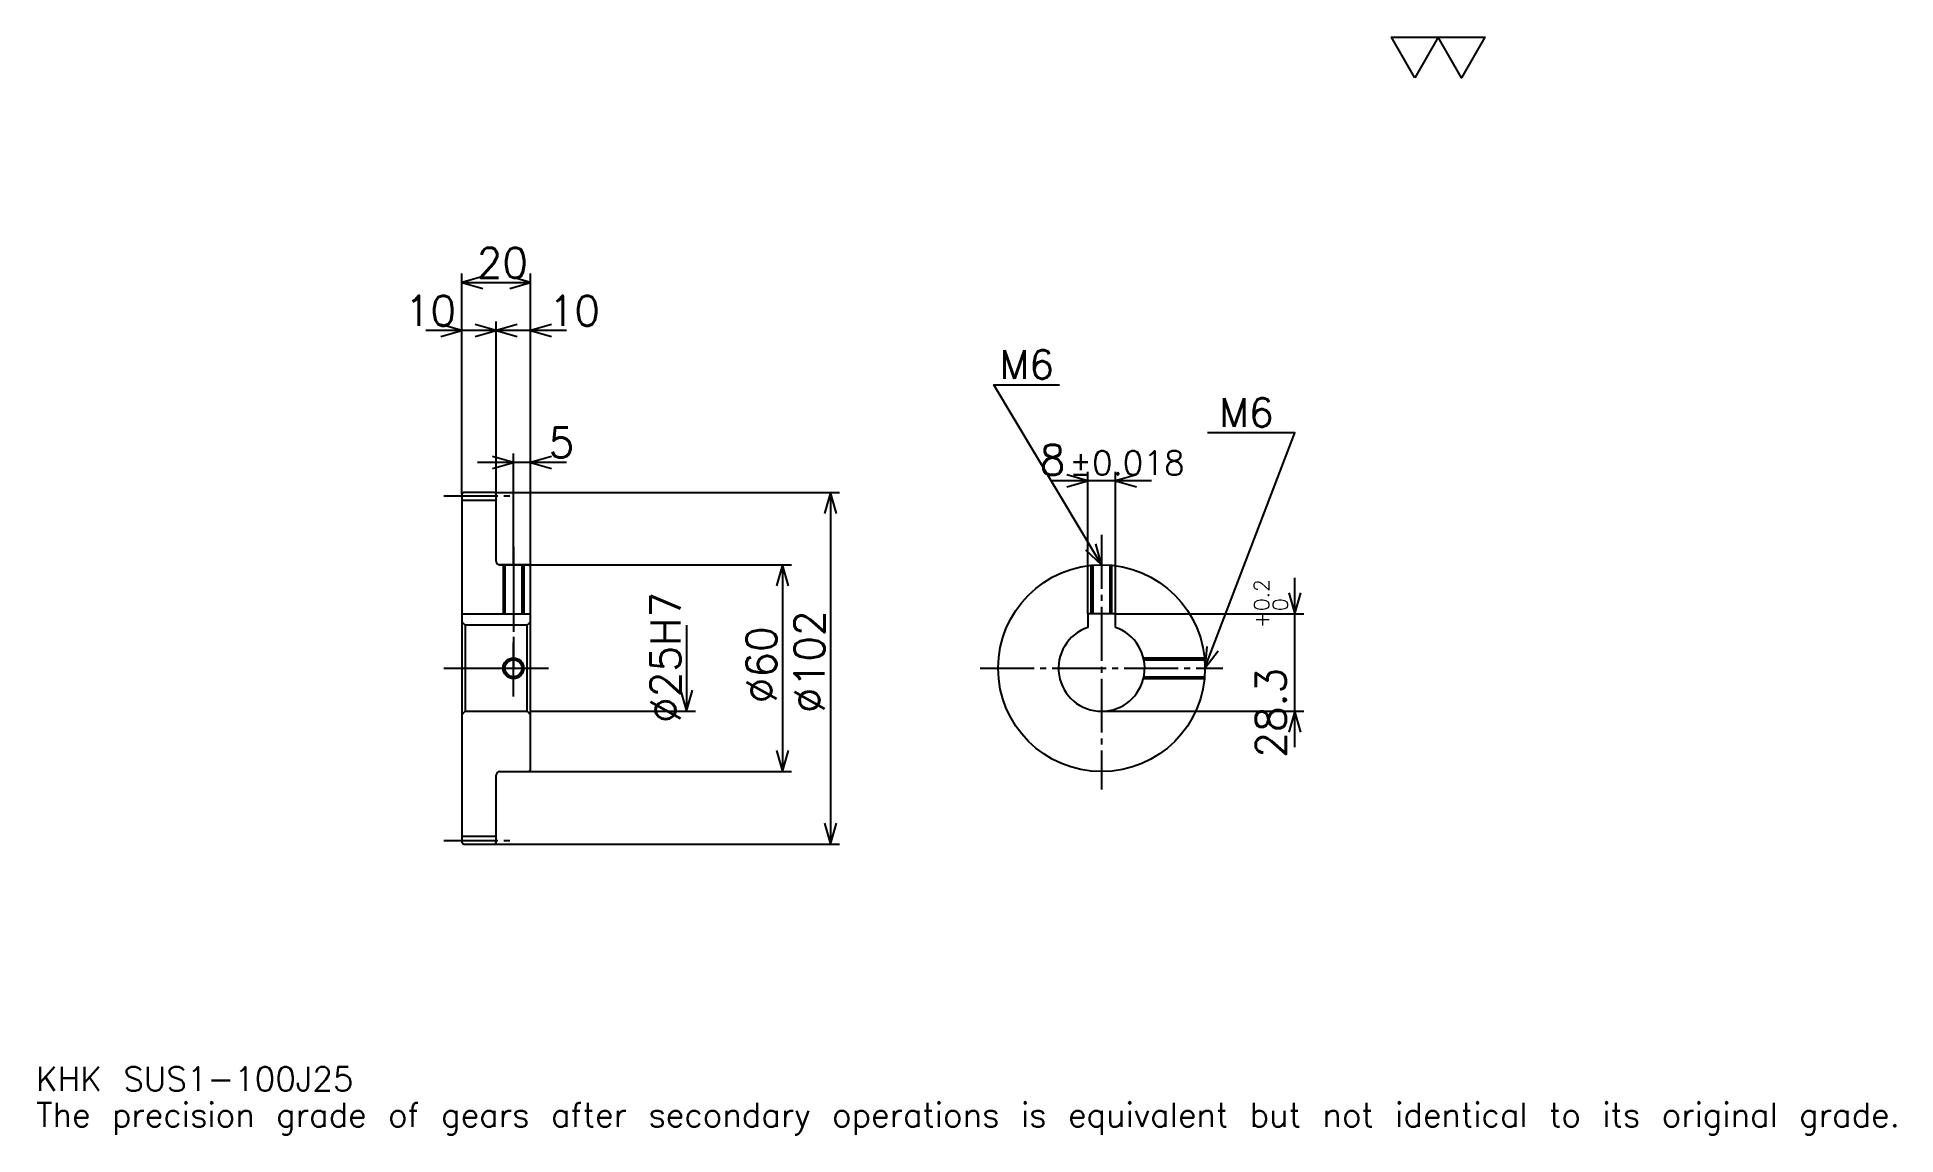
# Model space of a CAD drawing. Extents: x 18 to 557, y 6 to 325.
import ezdxf

# ---------------------------------------------------------------- set-up
doc = ezdxf.new("R2010")
doc.units = 0
doc.linetypes.add('DASHDOT', pattern=[20.869564, 15.652174, -1.73913, 1.73913, -1.73913])
doc.layers.get('0').update_dxf_attribs({"linetype": 'CONTINUOUS'})
doc.layers.add('DASHDOT', color=6, linetype='DASHDOT')
doc.styles.add('KANJI', font='TXT', dxfattribs={"bigfont": 'BIGFONT'})

msp = doc.modelspace()

# ---------------------------------------------------------------- linework, layer by layer
at = {"color": 5}
for p, q in [((140.869568, 192.739136), (140.869568, 256.217407)), ((140.869568, 253.608704), (160.869568, 253.608704)), ((160.869568, 192.739136), (160.869568, 256.217407)), ((161.304352, 239.695648), (130.434784, 239.695648)), ((171.304352, 239.695648), (140.434784, 239.695648)), ((150.869568, 192.739136), (150.869568, 242.304352)), ((171.304352, 201.434784), (145.434784, 201.434784)), ((155.869568, 192.739136), (155.869568, 204.043488)), ((340.956543, 196.08696), (312.086975, 196.08696)), ((322.521729, 157.539139), (322.521729, 198.695663)), ((330.521729, 157.539139), (330.521729, 198.695663)), ((140.869568, 192.239136), (140.869568, 192.739136)), ((150.369568, 192.739136), (160.869568, 192.739136)), ((150.869568, 192.239136), (150.869568, 192.739136)), ((155.869568, 171.739136), (155.869568, 192.739136)), ((155.869568, 171.739136), (155.869568, 192.739136)), ((160.869568, 192.739136), (250.434784, 192.739136)), ((160.869568, 171.239136), (160.869568, 192.739136)), ((247.82608, 192.739136), (247.82608, 90.739136)), ((151.869568, 171.739136), (160.869568, 171.739136)), ((160.869568, 171.739136), (236.521744, 171.739136)), ((233.913055, 171.739136), (233.913055, 111.739136)), ((382.608704, 118.804352), (382.608704, 167.973923)), ((330.521729, 157.539139), (385.217407, 157.539139)), ((206.08696, 154.239136), (206.08696, 129.239136)), ((160.869568, 129.239136), (208.695648, 129.239136)), ((326.521729, 129.239136), (385.217407, 129.239136)), ((151.869568, 111.739136), (160.869568, 111.739136)), ((160.869568, 111.739136), (236.521744, 111.739136)), ((150.369568, 90.739136), (160.869568, 90.739136)), ((160.869568, 90.739136), (250.434784, 90.739136))]:
    msp.add_line(p, q, dxfattribs=at)
at = {"color": 4}
for p, q in [((140.869568, 190.489136), (150.869568, 190.489136)), ((140.869568, 157.539139), (160.869568, 157.539139)), ((141.869568, 154.239136), (141.869568, 129.239136)), ((159.869568, 154.239136), (160.869568, 155.239136)), ((159.869568, 129.239136), (160.869568, 128.239136)), ((140.869568, 92.989136), (150.869568, 92.989136))]:
    msp.add_line(p, q, dxfattribs=at)
at = {"color": 7}
msp.add_lwpolyline([(417.391296, 313.043488), (410.608673, 324.800018), (437.739136, 324.800018), (430.956512, 313.043488), (424.17392, 324.800018), (417.391296, 313.043488)], dxfattribs=at)
at = {"color": 5}
for points in [[(146.956528, 255.347839), (140.869568, 253.608704), (146.956528, 251.869568)], [(154.782608, 251.869568), (160.869568, 253.608704), (154.782608, 255.347839)], [(134.782608, 237.956528), (140.869568, 239.695648), (134.782608, 241.434784)], [(144.782608, 237.956528), (150.869568, 239.695648), (144.782608, 241.434784)], [(156.956528, 241.434784), (150.869568, 239.695648), (156.956528, 237.956528)], [(166.956528, 241.434784), (160.869568, 239.695648), (166.956528, 237.956528)], [(326.521729, 171.739136), (295.217407, 223.913055), (314.347839, 223.913055)], [(356.521729, 141.739136), (382.608704, 210), (357.217407, 210)], [(149.782608, 199.695648), (155.869568, 201.434784), (149.782608, 203.17392)], [(166.956528, 203.17392), (160.869568, 201.434784), (166.956528, 199.695648)], [(316.434784, 194.347839), (322.521729, 196.08696), (316.434784, 197.826096)], [(336.608704, 197.826096), (330.521729, 196.08696), (336.608704, 194.347839)], [(249.565216, 186.652176), (247.82608, 192.739136), (246.08696, 186.652176)], [(321.898743, 176.063873), (326.521729, 171.739136), (324.881317, 177.853424)], [(235.652176, 165.652176), (233.913055, 171.739136), (232.17392, 165.652176)], [(380.869568, 163.626099), (382.608704, 157.539139), (384.347839, 163.626099)], [(357.07016, 148.045868), (356.521729, 141.739136), (360.319214, 146.804184)], [(204.347824, 135.326096), (206.08696, 129.239136), (207.82608, 135.326096)], [(384.347839, 123.152176), (382.608704, 129.239136), (380.869568, 123.152176)], [(232.17392, 117.826096), (233.913055, 111.739136), (235.652176, 117.826096)], [(246.08696, 96.826096), (247.82608, 90.739136), (249.565216, 96.826096)]]:
    msp.add_lwpolyline(points, dxfattribs=at)
at = {"color": 4}
for points in [[(150.869568, 172.739136), (150.869568, 192.239136), (150.369568, 192.739136), (141.369568, 192.739136), (140.869568, 192.239136), (140.869568, 128.239136)], [(151.869568, 111.739136), (160.369568, 111.739136), (160.869568, 112.239136), (160.869568, 171.239136), (160.369568, 171.739136), (151.869568, 171.739136)], [(152.869568, 171.739136), (152.869568, 157.539139)], [(153.409561, 171.739136), (153.409561, 157.539139)], [(158.329559, 171.739136), (158.329559, 157.539139)], [(158.869568, 171.739136), (158.869568, 157.539139)], [(323.521729, 157.539139), (323.521729, 171.58876)], [(324.061737, 157.539139), (324.061737, 171.638107)], [(328.98175, 157.539139), (328.98175, 171.638107)], [(329.521729, 157.539139), (329.521729, 171.58876)], [(330.521729, 153.581848), (330.521729, 157.539139), (322.521729, 157.539139), (322.521729, 153.581848)], [(140.869568, 128.239136), (141.869568, 129.239136), (159.869568, 129.239136), (159.869568, 154.239136), (141.869568, 154.239136), (140.869568, 155.239136)], [(338.656403, 144.739136), (356.371368, 144.739136)], [(338.777283, 144.199142), (356.420715, 144.199142)], [(338.656403, 138.739136), (356.371368, 138.739136)], [(338.777283, 139.279129), (356.420715, 139.279129)], [(140.869568, 128.239136), (140.869568, 91.239136), (141.369568, 90.739136), (150.369568, 90.739136), (150.869568, 91.239136), (150.869568, 110.739136)]]:
    msp.add_lwpolyline(points, dxfattribs=at)
for centre, radius in [((326.521729, 141.739136), 30), ((155.869568, 141.739136), 2.46)]:
    msp.add_circle(centre, radius, dxfattribs=at)
at = {"color": 7}
msp.add_circle((155.869568, 141.739136), 3, dxfattribs=at)
at = {"color": 4}
for centre, radius, start, end in [((151.869568, 172.739136), 1, 180, 270), ((326.521729, 141.739136), 12.5, 108.66292518, 71.33707482), ((151.869568, 110.739136), 1, 90, 180)]:
    msp.add_arc(centre, radius, start, end, dxfattribs=at)
at = {"layer": 'DASHDOT', "color": 7}
for p, q in [((135.652176, 191.739136), (156.08696, 191.739136)), ((326.521729, 180.434784), (326.521729, 106.521744)), ((155.869568, 171.739136), (155.869568, 141.739136)), ((135.652176, 141.739136), (166.08696, 141.739136)), ((291.304352, 141.739136), (361.739136, 141.739136)), ((135.652176, 91.739136), (156.08696, 91.739136))]:
    msp.add_line(p, q, dxfattribs=at)
for points in [[(155.869568, 176.956528), (155.869568, 152.321747)], [(155.869568, 133.521744), (155.869568, 149.956528)], [(147.652176, 141.739136), (164.08696, 141.739136)]]:
    msp.add_lwpolyline(points, dxfattribs=at)

# ---------------------------------------------------------------- texts
at = {"color": 7, "style": 'KANJI'}
for s, height, p in [('20', 8.695652, (145.217392, 255)), ('10', 8.695652, (124.347824, 241.08696)), ('10', 8.695652, (166.08696, 241.08696)), ('M6', 8.347826, (296.956543, 225.652176)), ('M6', 8.347826, (360.695679, 211.739136)), ('5', 8.695652, (166.08696, 202.826096)), ('8', 8.695652, (308.572205, 197.826096)), ('%%p0.018', 6.956522, (317.17981, 197.826096)), ('KHK SUS1-100J25', 6.956522, (17.391304, 19.130434)), ('The precision grade of gears after secondary operations is equivalent but not identical to its original grade.', 6.956522, (17.391304, 8.695652))]:
    msp.add_text(s, height=height, dxfattribs=at).set_placement(p)
for s, height, p in [('%%c25H7', 8.695652, (204.347824, 125.869568)), ('0.2', 4.347826, (375.130432, 158.272507)), ('%%c102', 8.695652, (246.08696, 128.695648)), ('+', 4.347826, (375.130432, 153.402939)), ('0', 4.347826, (380.521729, 158.272507)), ('%%c60', 8.695652, (232.17392, 131.521744)), ('28.3', 8.695652, (380, 115.764717))]:
    msp.add_text(s, height=height, rotation=90, dxfattribs=at).set_placement(p)

doc.saveas('drawing.dxf')
